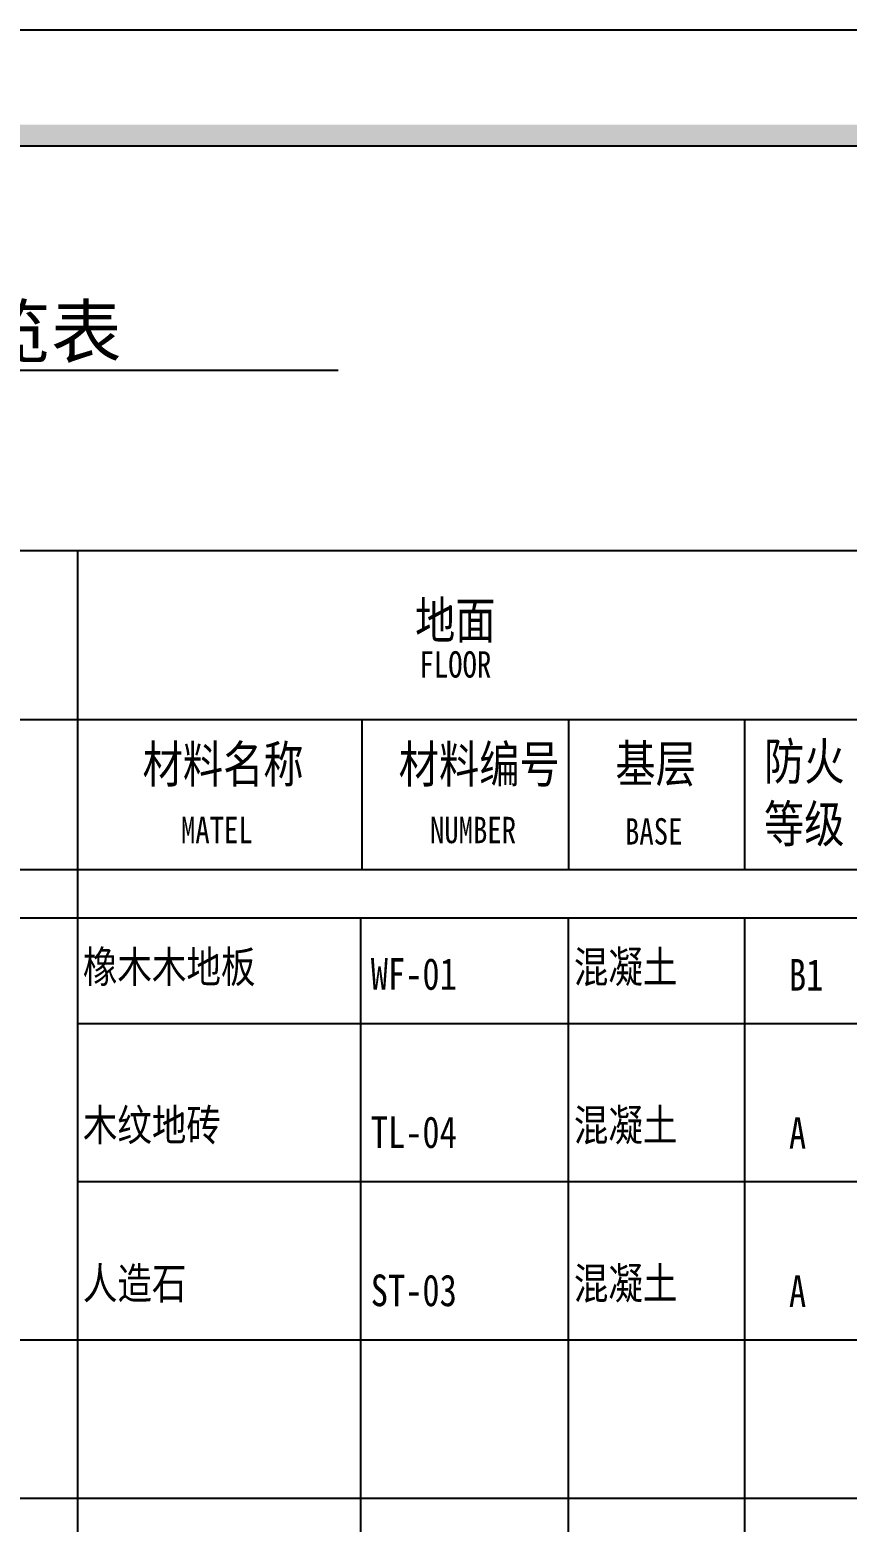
# Paper-space layout 'Layout1' of a CAD drawing. Header units: millimetres. Extents: x 0 to 841, y -74 to 594.
# Drawn here: x 83.5 to 161.1, y 452.5 to 594 of the extents above; entities that cross this region are included whole.
import ezdxf
from ezdxf.enums import TextEntityAlignment as Align

# ---------------------------------------------------------------- set-up
doc = ezdxf.new("R2010")
doc.units = ezdxf.units.MM
for name, color, linetype in [('G-Anno-Note', 7, 'Continuous'), ('G-ANNO-NOTE-CHIN', 7, 'Continuous'), ('IN0-03 装饰材料表$0$G-ANNO-NOTE-CHIN', 7, 'Continuous'), ('IN0-03 装饰材料表$0$G-SCHD-LW02-MCUT', 2, 'Continuous'), ('IN0-03 装饰材料表$0$TEXT', 2, 'Continuous'), ('TB_A1$0$上海中建-图名', 7, 'Continuous'), ('TB_A1$0$上海中建-图框', 24, 'Continuous')]:
    doc.layers.add(name, color=color, linetype=linetype)
doc.styles.add('Aecom chinese title', font='simhei.ttf', dxfattribs={"width": 0.8})

# ---------------------------------------------------------------- blocks, each defined once
blk = doc.blocks.new('TB_A1$0$上海中建A1图框F版')
at = {"layer": 'TB_A1$0$上海中建-图框'}
blk.add_line((0, 59400), (84100, 59400), dxfattribs=at)
blk.add_lwpolyline([(2600, 58300), (76000, 58300), (76000, 1100), (2600, 1100)], close=True, dxfattribs=at)
blk.add_trace([(83000, 58300), (83200, 58500), (2600, 58300), (2400, 58500)], dxfattribs=at)
blk = doc.blocks.new('TB_A1', base_point=(71770.76, 112758.29))
at = {"layer": 'TB_A1$0$上海中建-图名', "xscale": 0.01, "yscale": 0.01, "zscale": 0.01}
blk.add_blockref('TB_A1$0$上海中建A1图框F版', (0, 0), dxfattribs=at)
blk = doc.blocks.new('A$Cabc3f542')
at = {"layer": 'IN0-03 装饰材料表$0$G-SCHD-LW02-MCUT'}
for p, q in [((1.72, -33.1), (425.22, -33.1)), ((1.72, -47.34), (425.22, -47.34)), ((1.72, -51.93), (425.22, -51.93))]:
    blk.add_line(p, q, dxfattribs=at)
at = {"layer": 'IN0-03 装饰材料表$0$TEXT'}
for p, q in [((44.13, -17.1), (44.13, -211.93)), ((71.1, -33.1), (71.1, -47.34)), ((90.7, -33.1), (90.7, -47.34)), ((107.41, -47.34), (107.41, -33.1)), ((70.99, -211.93), (70.99, -51.93)), ((90.7, -211.93), (90.7, -51.93)), ((107.41, -211.93), (107.41, -51.93))]:
    blk.add_line(p, q, dxfattribs=at)
at = {"layer": 'IN0-03 装饰材料表$0$TEXT', "color": 3}
blk.add_lwpolyline([(1.72, -17.1), (425.22, -17.1), (425.22, -211.93), (1.72, -211.93), (1.72, -17.1)], dxfattribs=at)
at = {"layer": 'IN0-03 装饰材料表$0$G-ANNO-NOTE-CHIN', "style": 'Aecom chinese title', "width": 0.8}
for s, p in [('地面', (83.78, -25.45)), ('材料名称', (65.57, -39.1)), ('材料编号', (89.87, -39.1)), ('基层', (102.78, -39.05)), ('防火', (116.88, -38.83)), ('等级', (116.88, -44.76))]:
    blk.add_text(s, height=3.5, dxfattribs=at).set_placement(p, align=Align.RIGHT)
at = {"layer": 'IN0-03 装饰材料表$0$TEXT', "style": 'Aecom chinese title', "width": 0.8}
for s, p in [('FLOOR', (79.97, -27.89)), ('BASE', (98.78, -43.72))]:
    blk.add_text(s, height=2.5, dxfattribs=at).set_placement(p, align=Align.MIDDLE)
for s, p in [('MATEL', (57.34, -44.84)), ('NUMBER', (81.64, -44.84))]:
    blk.add_text(s, height=2.5, dxfattribs=at).set_placement(p, align=Align.CENTER)

psp = doc.layouts.get("Layout1")

# ---------------------------------------------------------------- linework, layer by layer
at = {"layer": 'G-Anno-Note'}
psp.add_line((43.95, 561.72), (112.81, 561.72), dxfattribs=at)
at = {"layer": 'IN0-03 装饰材料表$0$TEXT'}
for p, q in [((88.08, 499.79), (469.17, 499.79)), ((88.08, 484.79), (469.17, 484.79)), ((45.67, 469.79), (469.17, 469.79)), ((45.67, 454.79), (469.17, 454.79))]:
    psp.add_line(p, q, dxfattribs=at)

# ---------------------------------------------------------------- block references
for name, p in [('TB_A1', (71770.76, 112758.29)), ('A$Cabc3f542', (43.95, 561.72))]:
    psp.add_blockref(name, p)

# ---------------------------------------------------------------- texts
at = {"layer": 'G-ANNO-NOTE-CHIN', "style": 'Aecom chinese title'}
psp.add_text('室内装饰一览表', height=4.9, dxfattribs=at).set_placement((68.85, 562.94), align=Align.CENTER)
at = {"layer": 'IN0-03 装饰材料表$0$G-ANNO-NOTE-CHIN', "color": 1, "char_height": 3, "attachment_point": 1, "style": 'Aecom chinese title'}
for s, insert, width in [('橡木木地板\\P', (88.58, 506.65), 24.3595), ('混凝土\\P', (135.15, 506.65), 16.2105), ('WF-01', (115.89, 505.98), 17.2106), ('B1\\P', (155.56, 505.9), 16.2105), ('木纹地砖', (88.58, 491.65), 24.3595), ('混凝土\\P', (135.15, 491.65), 16.2105), ('TL-04', (115.89, 490.98), 17.2106), ('A\\P', (155.56, 490.9), 16.2105)]:
    psp.add_mtext(s, dxfattribs=dict(at, insert=insert, width=width))
at = {"layer": 'IN0-03 装饰材料表$0$G-ANNO-NOTE-CHIN', "color": 3, "char_height": 3, "attachment_point": 1, "style": 'Aecom chinese title'}
for s, insert, width in [('人造石\\P', (88.58, 476.65), 24.3595), ('混凝土\\P', (135.15, 476.65), 16.2105), ('ST-03\\P', (115.89, 475.98), 17.2106), ('A\\P', (155.56, 475.9), 16.2105)]:
    psp.add_mtext(s, dxfattribs=dict(at, insert=insert, width=width))

doc.saveas('drawing.dxf')
